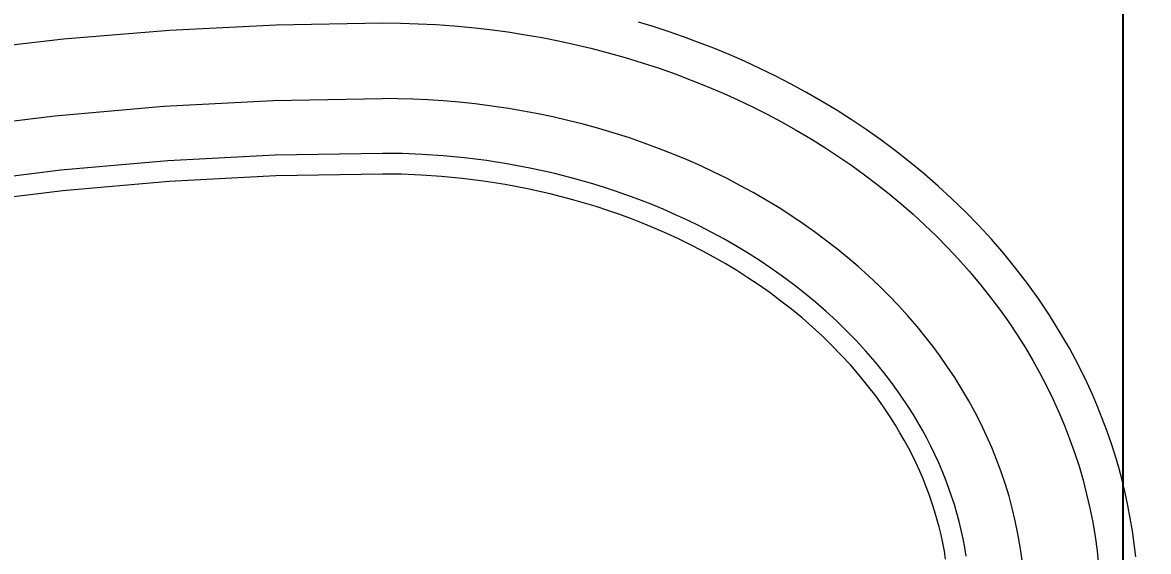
# Model space of a CAD drawing. Header units: millimetres. Extents: x -209 to 4251, y 50 to 3279.
# Drawn here: x 3544.9 to 3693.9, y 2880.4 to 2950.4 of the extents above; entities that cross this region are included whole.
import ezdxf

# ---------------------------------------------------------------- set-up
doc = ezdxf.new("R2010")
doc.units = ezdxf.units.MM
doc.layers.add('ZANO_R', color=7, linetype='Continuous', lineweight=0)
doc.layers.add('ZANO_W', color=1, linetype='Continuous', lineweight=0)
doc.styles.get("Standard").update_dxf_attribs({"font": 'ARIALUNI.TTF'})
doc.dimstyles.new('pl i ang', dxfattribs={"dimtxt": 50, "dimasz": 50, "dimexe": 1.25, "dimexo": 0.625, "dimgap": 10, "dimtad": 1, "dimtoh": 1, "dimtxsty": 'Standard', "dimcen": 2.5, "dimclrd": 1, "dimclre": 1, "dimclrt": 1, "dimadec": 0, "dimazin": 0, "dimtfac": 1, "dimtmove": 0, "dimatfit": 3, "dimfxl": 1, "dimarcsym": 1})

# ---------------------------------------------------------------- blocks, each defined once
blk = doc.blocks.new('*D433')
at = {"layer": 'ZANO_W', "color": 1, "lineweight": -2}
for p, q in [((3298.94, 2980.04), (3298.94, 2991.52)), ((3690.58, 2790.37), (3690.58, 2991.52)), ((3650.58, 2981.52), (3338.94, 2981.52))]:
    blk.add_line(p, q, dxfattribs=at)
at = {"layer": 'ZANO_W', "color": 1}
for points in [[(3338.94, 2988.18), (3338.94, 2974.85), (3298.94, 2981.52)], [(3650.58, 2974.85), (3650.58, 2988.18), (3690.58, 2981.52)]]:
    blk.add_solid(points, dxfattribs=at)
at = {"layer": 'ZANO_W', "color": 1, "insert": (3494.76, 3011.95), "char_height": 40, "attachment_point": 5}
blk.add_mtext('392', dxfattribs=at)
blk = doc.blocks.new('*D435')
at = {"layer": 'ZANO_W', "color": 1, "lineweight": -2}
for p, q in [((3604.24, 2955.34), (3829.47, 2955.34)), ((3819.47, 2915.34), (3819.47, 2415.37)), ((3701.53, 2375.37), (3829.47, 2375.37))]:
    blk.add_line(p, q, dxfattribs=at)
at = {"layer": 'ZANO_W', "color": 1}
for points in [[(3826.14, 2915.34), (3812.8, 2915.34), (3819.47, 2955.34)], [(3812.8, 2415.37), (3826.14, 2415.37), (3819.47, 2375.37)]]:
    blk.add_solid(points, dxfattribs=at)
at = {"layer": 'ZANO_W', "color": 1, "insert": (3789.03, 2665.36), "char_height": 40, "attachment_point": 5, "rotation": 90}
blk.add_mtext('580', dxfattribs=at)

msp = doc.modelspace()

# ---------------------------------------------------------------- linework, layer by layer
at = {"layer": 'ZANO_R'}
for p, q in [((3564.39, 2949.43), (3578.48, 2950.13)), ((3578.48, 2950.13), (3592.58, 2950.37)), ((3592.58, 2950.37), (3594.94, 2950.35)), ((3594.94, 2950.35), (3597.29, 2950.27)), ((3597.29, 2950.27), (3599.64, 2950.15)), ((3599.64, 2950.15), (3601.99, 2949.99)), ((3628.39, 2949.9), (3626.42, 2950.5)), ((3550.34, 2948.26), (3564.39, 2949.43)), ((3601.99, 2949.99), (3604.37, 2949.77)), ((3604.37, 2949.77), (3606.76, 2949.5)), ((3606.76, 2949.5), (3609.13, 2949.18)), ((3609.13, 2949.18), (3611.5, 2948.81)), ((3611.5, 2948.81), (3613.67, 2948.43)), ((3630.38, 2949.25), (3628.39, 2949.9)), ((3632.38, 2948.55), (3630.38, 2949.25)), ((3536.33, 2946.63), (3550.34, 2948.26)), ((3613.67, 2948.43), (3615.84, 2948)), ((3615.84, 2948), (3618, 2947.54)), ((3618, 2947.54), (3620.15, 2947.03)), ((3634.39, 2947.81), (3632.38, 2948.55)), ((3636.4, 2947.02), (3634.39, 2947.81)), ((3620.15, 2947.03), (3622.42, 2946.44)), ((3622.42, 2946.44), (3624.68, 2945.8)), ((3624.68, 2945.8), (3626.93, 2945.11)), ((3638.42, 2946.19), (3636.4, 2947.02)), ((3640.45, 2945.3), (3638.42, 2946.19)), ((3626.93, 2945.11), (3629.16, 2944.38)), ((3629.16, 2944.38), (3631.31, 2943.62)), ((3642.48, 2944.36), (3640.45, 2945.3)), ((3644.51, 2943.37), (3642.48, 2944.36)), ((3631.31, 2943.62), (3633.43, 2942.82)), ((3633.43, 2942.82), (3635.54, 2941.98)), ((3646.54, 2942.33), (3644.51, 2943.37)), ((3635.54, 2941.98), (3637.63, 2941.08)), ((3648.56, 2941.23), (3646.54, 2942.33)), ((3650.58, 2940.08), (3648.56, 2941.23)), ((3563.64, 2939.36), (3578.1, 2940.11)), ((3578.1, 2940.11), (3592.58, 2940.37)), ((3594.58, 2940.35), (3592.58, 2940.37)), ((3596.58, 2940.3), (3594.58, 2940.35)), ((3598.58, 2940.2), (3596.58, 2940.3)), ((3600.58, 2940.07), (3598.58, 2940.2)), ((3602.7, 2939.88), (3600.58, 2940.07)), ((3604.82, 2939.66), (3602.7, 2939.88)), ((3607.03, 2939.38), (3604.82, 2939.66)), ((3637.63, 2941.08), (3639.59, 2940.2)), ((3639.59, 2940.2), (3641.53, 2939.27)), ((3652.58, 2938.87), (3650.58, 2940.08)), ((3549.21, 2938.09), (3563.64, 2939.36)), ((3609.22, 2939.05), (3607.03, 2939.38)), ((3611.2, 2938.71), (3609.22, 2939.05)), ((3613.16, 2938.34), (3611.2, 2938.71)), ((3615.12, 2937.93), (3613.16, 2938.34)), ((3641.53, 2939.27), (3643.46, 2938.3)), ((3643.46, 2938.3), (3645.36, 2937.29)), ((3654.57, 2937.6), (3652.58, 2938.87)), ((3534.84, 2936.33), (3549.21, 2938.09)), ((3617.07, 2937.48), (3615.12, 2937.93)), ((3619.13, 2936.96), (3617.07, 2937.48)), ((3621.18, 2936.4), (3619.13, 2936.96)), ((3645.36, 2937.29), (3647.3, 2936.2)), ((3656.55, 2936.28), (3654.57, 2937.6)), ((3623.22, 2935.8), (3621.18, 2936.4)), ((3625.24, 2935.15), (3623.22, 2935.8)), ((3647.3, 2936.2), (3649.22, 2935.06)), ((3658.51, 2934.9), (3656.55, 2936.28)), ((3627.18, 2934.48), (3625.24, 2935.15)), ((3629.1, 2933.77), (3627.18, 2934.48)), ((3631.01, 2933.02), (3629.1, 2933.77)), ((3649.22, 2935.06), (3651.11, 2933.89)), ((3651.11, 2933.89), (3652.97, 2932.66)), ((3660.45, 2933.46), (3658.51, 2934.9)), ((3578.36, 2932.86), (3564.16, 2932.12)), ((3592.58, 2933.11), (3578.36, 2932.86)), ((3595.16, 2933.09), (3592.58, 2933.11)), ((3597.83, 2932.98), (3595.16, 2933.09)), ((3600.58, 2932.79), (3597.83, 2932.98)), ((3603.41, 2932.52), (3600.58, 2932.79)), ((3606.31, 2932.15), (3603.41, 2932.52)), ((3632.9, 2932.24), (3631.01, 2933.02)), ((3634.67, 2931.45), (3632.9, 2932.24)), ((3652.97, 2932.66), (3654.67, 2931.5)), ((3662.36, 2931.96), (3660.45, 2933.46)), ((3549.99, 2930.88), (3535.88, 2929.15)), ((3564.16, 2932.12), (3549.99, 2930.88)), ((3609.27, 2931.69), (3606.31, 2932.15)), ((3612.3, 2931.12), (3609.27, 2931.69)), ((3615.38, 2930.43), (3612.3, 2931.12)), ((3636.42, 2930.63), (3634.67, 2931.45)), ((3654.67, 2931.5), (3656.34, 2930.29)), ((3664.25, 2930.4), (3662.36, 2931.96)), ((3564.35, 2929.38), (3550.28, 2928.15)), ((3578.46, 2930.12), (3564.35, 2929.38)), ((3592.58, 2930.37), (3578.46, 2930.12)), ((3595.09, 2930.35), (3592.58, 2930.37)), ((3597.68, 2930.24), (3595.09, 2930.35)), ((3600.36, 2930.06), (3597.68, 2930.24)), ((3603.11, 2929.79), (3600.36, 2930.06)), ((3605.93, 2929.43), (3603.11, 2929.79)), ((3608.81, 2928.98), (3605.93, 2929.43)), ((3618.51, 2929.62), (3615.38, 2930.43)), ((3620.09, 2929.17), (3618.51, 2929.62)), ((3638.16, 2929.78), (3636.42, 2930.63)), ((3639.87, 2928.88), (3638.16, 2929.78)), ((3656.34, 2930.29), (3657.98, 2929.05)), ((3666.1, 2928.79), (3664.25, 2930.4)), ((3550.28, 2928.15), (3536.26, 2926.43)), ((3611.74, 2928.43), (3608.81, 2928.98)), ((3614.73, 2927.76), (3611.74, 2928.43)), ((3617.77, 2926.97), (3614.73, 2927.76)), ((3621.68, 2928.68), (3620.09, 2929.17)), ((3623.27, 2928.16), (3621.68, 2928.68)), ((3624.88, 2927.6), (3623.27, 2928.16)), ((3641.62, 2927.92), (3639.87, 2928.88)), ((3643.34, 2926.93), (3641.62, 2927.92)), ((3657.98, 2929.05), (3659.59, 2927.77)), ((3659.59, 2927.77), (3661.2, 2926.43)), ((3667.92, 2927.11), (3666.1, 2928.79)), ((3619.31, 2926.53), (3617.77, 2926.97)), ((3620.85, 2926.06), (3619.31, 2926.53)), ((3626.49, 2927.01), (3624.88, 2927.6)), ((3628.1, 2926.38), (3626.49, 2927.01)), ((3629.71, 2925.71), (3628.1, 2926.38)), ((3645.05, 2925.89), (3643.34, 2926.93)), ((3661.2, 2926.43), (3662.78, 2925.05)), ((3669.71, 2925.38), (3667.92, 2927.11)), ((3622.4, 2925.56), (3620.85, 2926.06)), ((3623.95, 2925.01), (3622.4, 2925.56)), ((3625.51, 2924.44), (3623.95, 2925.01)), ((3631.32, 2925), (3629.71, 2925.71)), ((3632.93, 2924.26), (3631.32, 2925)), ((3646.72, 2924.81), (3645.05, 2925.89)), ((3648.24, 2923.79), (3646.72, 2924.81)), ((3662.78, 2925.05), (3664.33, 2923.63)), ((3671.45, 2923.59), (3669.71, 2925.38)), ((3627.07, 2923.83), (3625.51, 2924.44)), ((3628.64, 2923.18), (3627.07, 2923.83)), ((3634.54, 2923.48), (3632.93, 2924.26)), ((3636.14, 2922.65), (3634.54, 2923.48)), ((3649.73, 2922.73), (3648.24, 2923.79)), ((3664.33, 2923.63), (3665.84, 2922.18)), ((3673.14, 2921.74), (3671.45, 2923.59)), ((3630.2, 2922.5), (3628.64, 2923.18)), ((3631.75, 2921.78), (3630.2, 2922.5)), ((3633.31, 2921.02), (3631.75, 2921.78)), ((3637.73, 2921.79), (3636.14, 2922.65)), ((3639.31, 2920.89), (3637.73, 2921.79)), ((3651.2, 2921.64), (3649.73, 2922.73)), ((3665.84, 2922.18), (3667.33, 2920.66)), ((3634.85, 2920.23), (3633.31, 2921.02)), ((3640.87, 2919.94), (3639.31, 2920.89)), ((3652.65, 2920.52), (3651.2, 2921.64)), ((3654.08, 2919.35), (3652.65, 2920.52)), ((3667.33, 2920.66), (3668.78, 2919.11)), ((3674.79, 2919.84), (3673.14, 2921.74)), ((3636.39, 2919.39), (3634.85, 2920.23)), ((3637.92, 2918.52), (3636.39, 2919.39)), ((3642.42, 2918.96), (3640.87, 2919.94)), ((3643.96, 2917.93), (3642.42, 2918.96)), ((3655.49, 2918.15), (3654.08, 2919.35)), ((3668.78, 2919.11), (3670.19, 2917.52)), ((3676.38, 2917.88), (3674.79, 2919.84)), ((3639.43, 2917.61), (3637.92, 2918.52)), ((3640.92, 2916.66), (3639.43, 2917.61)), ((3645.47, 2916.86), (3643.96, 2917.93)), ((3656.87, 2916.91), (3655.49, 2918.15)), ((3670.19, 2917.52), (3671.56, 2915.9)), ((3677.92, 2915.87), (3676.38, 2917.88)), ((3642.4, 2915.67), (3640.92, 2916.66)), ((3646.96, 2915.76), (3645.47, 2916.86)), ((3658.22, 2915.64), (3656.87, 2916.91)), ((3671.56, 2915.9), (3672.9, 2914.22)), ((3679.4, 2913.81), (3677.92, 2915.87)), ((3643.86, 2914.64), (3642.4, 2915.67)), ((3645.29, 2913.57), (3643.86, 2914.64)), ((3648.42, 2914.61), (3646.96, 2915.76)), ((3649.86, 2913.43), (3648.42, 2914.61)), ((3659.54, 2914.33), (3658.22, 2915.64)), ((3660.83, 2912.99), (3659.54, 2914.33)), ((3646.7, 2912.47), (3645.29, 2913.57)), ((3651.26, 2912.2), (3649.86, 2913.43)), ((3662.08, 2911.61), (3660.83, 2912.99)), ((3672.9, 2914.22), (3674.19, 2912.51)), ((3680.82, 2911.69), (3679.4, 2913.81)), ((3648.08, 2911.33), (3646.7, 2912.47)), ((3649.43, 2910.16), (3648.08, 2911.33)), ((3652.64, 2910.94), (3651.26, 2912.2)), ((3663.3, 2910.2), (3662.08, 2911.61)), ((3674.19, 2912.51), (3675.43, 2910.76)), ((3681.72, 2910.25), (3680.82, 2911.69)), ((3650.75, 2908.95), (3649.43, 2910.16)), ((3653.97, 2909.64), (3652.64, 2910.94)), ((3664.35, 2908.92), (3663.3, 2910.2)), ((3675.43, 2910.76), (3676.62, 2908.98)), ((3682.6, 2908.79), (3681.72, 2910.25)), ((3652.03, 2907.7), (3650.75, 2908.95)), ((3655.27, 2908.31), (3653.97, 2909.64)), ((3665.37, 2907.61), (3664.35, 2908.92)), ((3676.62, 2908.98), (3677.64, 2907.36)), ((3683.45, 2907.31), (3682.6, 2908.79)), ((3653.27, 2906.42), (3652.03, 2907.7)), ((3656.53, 2906.94), (3655.27, 2908.31)), ((3657.74, 2905.53), (3656.53, 2906.94)), ((3666.35, 2906.28), (3665.37, 2907.61)), ((3677.64, 2907.36), (3678.61, 2905.71)), ((3684.26, 2905.81), (3683.45, 2907.31)), ((3654.48, 2905.11), (3653.27, 2906.42)), ((3658.91, 2904.1), (3657.74, 2905.53)), ((3667.3, 2904.92), (3666.35, 2906.28)), ((3678.61, 2905.71), (3679.54, 2904.04)), ((3685.04, 2904.29), (3684.26, 2905.81)), ((3655.64, 2903.77), (3654.48, 2905.11)), ((3660.03, 2902.63), (3658.91, 2904.1)), ((3668.29, 2903.43), (3667.3, 2904.92)), ((3679.54, 2904.04), (3680.43, 2902.34)), ((3685.79, 2902.75), (3685.04, 2904.29)), ((3656.76, 2902.4), (3655.64, 2903.77)), ((3657.83, 2901), (3656.76, 2902.4)), ((3661.11, 2901.13), (3660.03, 2902.63)), ((3669.24, 2901.92), (3668.29, 2903.43)), ((3686.5, 2901.2), (3685.79, 2902.75)), ((3658.85, 2899.57), (3657.83, 2901)), ((3662.13, 2899.61), (3661.11, 2901.13)), ((3670.14, 2900.37), (3669.24, 2901.92)), ((3680.43, 2902.34), (3681.26, 2900.62)), ((3687.17, 2899.62), (3686.5, 2901.2)), ((3659.82, 2898.12), (3658.85, 2899.57)), ((3662.78, 2898.58), (3662.13, 2899.61)), ((3671, 2898.8), (3670.14, 2900.37)), ((3681.26, 2900.62), (3682.06, 2898.88)), ((3687.81, 2898.03), (3687.17, 2899.62)), ((3660.44, 2897.14), (3659.82, 2898.12)), ((3663.41, 2897.53), (3662.78, 2898.58)), ((3671.77, 2897.28), (3671, 2898.8)), ((3682.06, 2898.88), (3682.8, 2897.11)), ((3688.42, 2896.43), (3687.81, 2898.03)), ((3661.04, 2896.14), (3660.44, 2897.14)), ((3664.01, 2896.48), (3663.41, 2897.53)), ((3664.58, 2895.42), (3664.01, 2896.48)), ((3672.5, 2895.74), (3671.77, 2897.28)), ((3682.8, 2897.11), (3683.49, 2895.33)), ((3688.98, 2894.81), (3688.42, 2896.43)), ((3661.61, 2895.14), (3661.04, 2896.14)), ((3662.15, 2894.13), (3661.61, 2895.14)), ((3665.13, 2894.34), (3664.58, 2895.42)), ((3673.19, 2894.18), (3672.5, 2895.74)), ((3683.49, 2895.33), (3684.14, 2893.52)), ((3662.68, 2893.12), (3662.15, 2894.13)), ((3665.66, 2893.26), (3665.13, 2894.34)), ((3673.83, 2892.6), (3673.19, 2894.18)), ((3684.14, 2893.52), (3684.73, 2891.7)), ((3689.5, 2893.17), (3688.98, 2894.81)), ((3663.17, 2892.09), (3662.68, 2893.12)), ((3663.65, 2891.06), (3663.17, 2892.09)), ((3666.16, 2892.17), (3665.66, 2893.26)), ((3666.63, 2891.08), (3666.16, 2892.17)), ((3674.45, 2890.95), (3673.83, 2892.6)), ((3689.99, 2891.53), (3689.5, 2893.17)), ((3664.09, 2890.02), (3663.65, 2891.06)), ((3667.07, 2889.98), (3666.63, 2891.08)), ((3675.01, 2889.28), (3674.45, 2890.95)), ((3684.73, 2891.7), (3685.26, 2889.87)), ((3690.43, 2889.87), (3689.99, 2891.53)), ((3664.51, 2888.99), (3664.09, 2890.02)), ((3664.9, 2887.94), (3664.51, 2888.99)), ((3667.48, 2888.87), (3667.07, 2889.98)), ((3675.48, 2887.73), (3675.01, 2889.28)), ((3685.26, 2889.87), (3685.74, 2888.02)), ((3690.84, 2888.2), (3690.43, 2889.87)), ((3665.27, 2886.88), (3664.9, 2887.94)), ((3667.87, 2887.75), (3667.48, 2888.87)), ((3668.24, 2886.63), (3667.87, 2887.75)), ((3675.9, 2886.16), (3675.48, 2887.73)), ((3685.74, 2888.02), (3686.17, 2886.15)), ((3691.2, 2886.52), (3690.84, 2888.2)), ((3665.61, 2885.82), (3665.27, 2886.88)), ((3668.57, 2885.51), (3668.24, 2886.63)), ((3676.3, 2884.46), (3675.9, 2886.16)), ((3686.17, 2886.15), (3686.54, 2884.28)), ((3691.52, 2884.83), (3691.2, 2886.52)), ((3665.92, 2884.76), (3665.61, 2885.82)), ((3666.21, 2883.7), (3665.92, 2884.76)), ((3668.87, 2884.37), (3668.57, 2885.51)), ((3691.8, 2883.14), (3691.52, 2884.83)), ((3666.47, 2882.62), (3666.21, 2883.7)), ((3669.14, 2883.24), (3668.87, 2884.37)), ((3669.39, 2882.09), (3669.14, 2883.24)), ((3676.65, 2882.75), (3676.3, 2884.46)), ((3686.54, 2884.28), (3686.86, 2882.39)), ((3692.04, 2881.44), (3691.8, 2883.14)), ((3666.7, 2881.55), (3666.47, 2882.62)), ((3666.91, 2880.47), (3666.7, 2881.55)), ((3669.61, 2880.95), (3669.39, 2882.09)), ((3676.95, 2881.02), (3676.65, 2882.75)), ((3686.86, 2882.39), (3687.12, 2880.5)), ((3667.08, 2879.39), (3666.91, 2880.47)), ((3669.8, 2879.8), (3669.61, 2880.95)), ((3677.19, 2879.29), (3676.95, 2881.02)), ((3687.12, 2880.5), (3687.32, 2878.59)), ((3692.23, 2879.73), (3692.04, 2881.44))]:
    msp.add_line(p, q, dxfattribs=at)

# ---------------------------------------------------------------- dimensions: what is measured, and where the dimension line sits
at = {"layer": 'ZANO_W'}
dim = msp.add_linear_dim(base=(3298.94, 2981.52), p1=(3690.58, 2780.37), p2=(3298.94, 2970.04), dimstyle='pl i ang', override={"dimtxt": 40, "dimasz": 40, "dimexe": 10, "dimexo": 10, "dimtoh": 0, "dimdec": 0, "dimtdec": 0, "dimtmove": 1}, dxfattribs=at)
dim.commit()
dim.dimension.update_dxf_attribs({"geometry": '*D433', "text_midpoint": (3494.76, 3011.95)})
dim = msp.add_linear_dim(base=(3819.47, 2375.37), p1=(3594.24, 2955.34), p2=(3691.53, 2375.37), angle=90, dimstyle='pl i ang', override={"dimtxt": 40, "dimasz": 40, "dimexe": 10, "dimexo": 10, "dimtoh": 0, "dimdec": 0, "dimtdec": 0, "dimtmove": 1}, dxfattribs=at)
dim.commit()
dim.dimension.update_dxf_attribs({"geometry": '*D435', "text_midpoint": (3789.03, 2665.36)})

doc.saveas('drawing.dxf')
